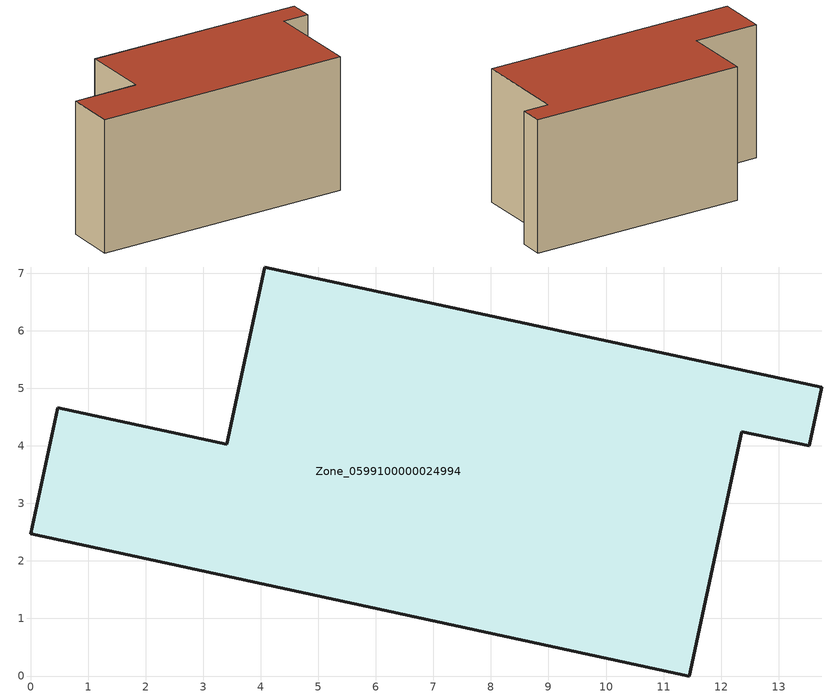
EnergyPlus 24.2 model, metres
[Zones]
Zone_0599100000024994
 floor ground (C_G): 11.45,0 0,2.47 0.47,4.66 3.41,4.03 4.07,7.11 13.75,5.02 13.53,4 12.36,4.25 z0
 wall outside (C_F): 3.41,4.03 0.47,4.66 0,2.47 11.45,0 12.36,4.25 13.53,4 13.75,5.02 4.07,7.11 3.41,4.03 z0:6.11
 roof outside (C_R): 13.75,5.02 4.07,7.11 3.41,4.03 0.47,4.66 0,2.47 11.45,0 12.36,4.25 13.53,4 z6.11
[BUILDING]
Pand.0599100000024994: North Axis=0; Terrain=City; Loads Convergence Tolerance Value=0.04; Temperature Convergence Tolerance Value=0.4; Solar Distribution=FullExterior; Maximum Number of Warmup Days=25; Minimum Number of Warmup Days=1
[Site:Location]
Rotterdam.The.Hague.AP_ZH_NLD Design_Conditions: Latitude=51.96; Longitude=4.45; Time Zone=1; Elevation=-4.5
[SITE:GROUNDTEMPERATURE:BUILDINGSURFACE]
18, 18, 18, 18, 18, 18, 18, 18, 18, 18, 18, 18
[MATERIAL] Thermal Absorptance=0.9; Solar Absorptance=0.7; Visible Absorptance=0.7
Name | Roughness | Thickness | Conductivity | Density | Specific Heat
G.TI.1975-1991 | MediumSmooth | 0.15 | 0.288461 | 540 | 1210
F.TI.1975-1991 | Rough | 0.3 | 0.230769 | 1920 | 840
R.TI.1975-1991 | MediumRough | 0.2 | 0.153846 | 1500 | 1000
[CONSTRUCTION]
C_G: G.TI.1975-1991
C_F: F.TI.1975-1991
C_R: R.TI.1975-1991
[ZONE]
Zone_0599100000024994: Type=1; Multiplier=1; Ceiling Height=Autocalculate; Volume=Autocalculate; Floor Area=autocalculate; Part of Total Floor Area=Yes
[ZONEINFILTRATION:DESIGNFLOWRATE]
Infil_Zone_0599100000024994: Zone or ZoneList or Space or SpaceList=Zone_0599100000024994; Schedule=AlwaysOn; Design Flow Rate Calculation Method=Flow/Area; Flow Rate per Floor Area=0.003; Constant Term Coefficient=1; Temperature Term Coefficient=0; Velocity Term Coefficient=0; Velocity Squared Term Coefficient=0
[HVACTEMPLATE:ZONE:IDEALLOADSAIRSYSTEM]
Zone_0599100000024994: Maximum Heating Supply Air Temperature=50; Minimum Cooling Supply Air Temperature=13; Maximum Heating Supply Air Humidity Ratio=0.0156; Minimum Cooling Supply Air Humidity Ratio=0.0077; Heating Limit=NoLimit; Cooling Limit=NoLimit; Dehumidification Control Type=ConstantSensibleHeatRatio; Cooling Sensible Heat Ratio=0.7; Dehumidification Setpoint=60; Humidification Control Type=None; Humidification Setpoint=30; Outdoor Air Method=None; Outdoor Air Flow Rate per Person=0.00944; Outdoor Air Flow Rate per Zone Floor Area=0; Outdoor Air Flow Rate per Zone=0; Demand Controlled Ventilation Type=None; Outdoor Air Economizer Type=NoEconomizer; Heat Recovery Type=None; Sensible Heat Recovery Effectiveness=0.7; Latent Heat Recovery Effectiveness=0.65
[ZONECONTROL:THERMOSTAT]
ThermostatControl_Zone_0599100000024994: Zone or ZoneList=Zone_0599100000024994; Control Type Schedule=DualSetpointControlType; Control 1=Thermostat_Zone_0599100000024994; Temperature Difference Between Cutout And Setpoint=0
[THERMOSTATSETPOINT:DUALSETPOINT]
Thermostat_Zone_0599100000024994: Heating Setpoint Temperature Schedule=HeatingSetpoint_Zone_0599100000024994; Cooling Setpoint Temperature Schedule=CoolingSetpoint_Zone_0599100000024994
[SCHEDULE:COMPACT]
HeatingSetpoint_Zone_0599100000024994: Through: 12/31, For: AllDays, Until: 24:00, 21
CoolingSetpoint_Zone_0599100000024994: Through: 12/31, For: AllDays, Until: 24:00, 24
DualSetpointControlType: Through: 12/31, For: AllDays, Until: 24:00, 4
AlwaysOn: Through: 12/31, For: AllDays, Until: 24:00, 1
